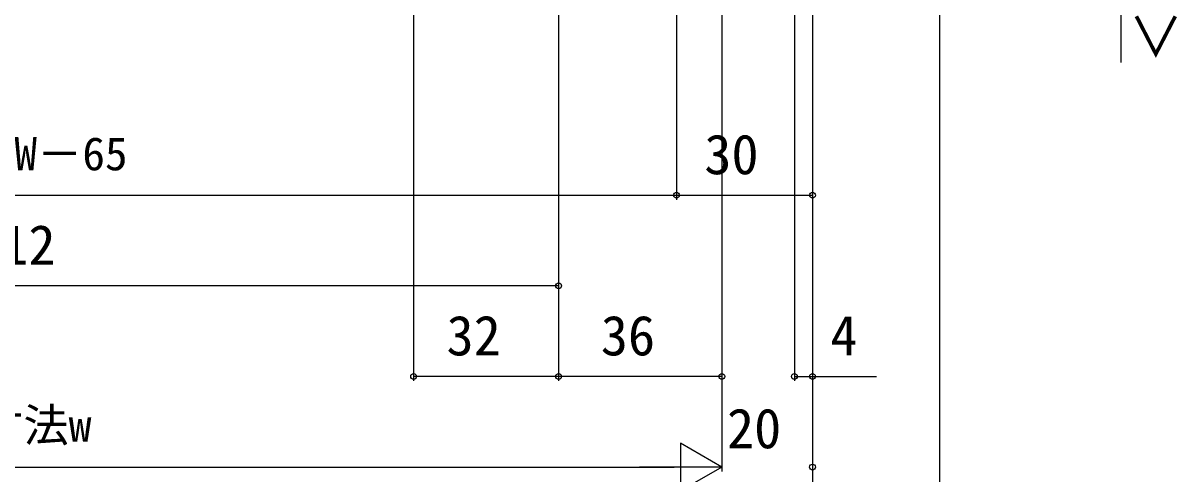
# Model space of a CAD drawing. Units: millimetres, scale not verified. Extents: x -525 to 525, y -785 to 780.
# Drawn here: x 0.9 to 255.4, y -637.6 to -538 of the extents above; entities that cross this region are included whole.
import ezdxf
from ezdxf.enums import TextEntityAlignment as Align

# ---------------------------------------------------------------- set-up
doc = ezdxf.new("R2010")
doc.units = ezdxf.units.MM
doc.header["$LTSCALE"] = 4
doc.layers.add('0-8_YKK_D', color=6, linetype='Continuous')
doc.styles.add('ＭＳ ゴシック', font='')
doc.styles.get('ＭＳ ゴシック').set_extended_font_data('MS Gothic')

msp = doc.modelspace()

# ---------------------------------------------------------------- linework, layer by layer
at = {"layer": '0-8_YKK_D'}
for p, q in [((202.997, -387.531), (202.997, -657.045)), ((86.997, -423.035), (86.997, -617.035)), ((118.997, -437.535), (118.997, -617.035)), ((118.997, -437.535), (118.997, -617.035)), ((118.997, -437.535), (118.997, -597.035)), ((154.997, -438.035), (154.997, -637.035)), ((154.997, -438.035), (154.997, -617.035)), ((154.997, -438.035), (154.997, -637.035)), ((170.997, -452.535), (170.997, -617.035)), ((174.997, -452.535), (174.997, -657.045)), ((174.997, -452.535), (175.004, -657.034)), ((174.997, -452.535), (174.997, -617.035)), ((174.997, -452.535), (174.997, -637.035)), ((174.997, -452.535), (174.997, -577.035)), ((144.999, -464.935), (144.999, -577.035)), ((144.999, -464.935), (144.999, -577.035)), ((-140.001, -576.035), (144.999, -576.035)), ((144.999, -576.035), (174.997, -576.035)), ((118.997, -596.035), (-119.003, -596.035)), ((118.997, -616.035), (86.997, -616.035)), ((154.997, -616.035), (118.997, -616.035)), ((154.997, -636.035), (145.903, -630.785)), ((145.903, -630.785), (145.903, -641.285)), ((-144.503, -636.035), (144.497, -636.035)), ((154.997, -636.035), (136.81, -636.035)), ((154.997, -636.035), (145.903, -641.285)), ((154.997, -636.035), (155.019, -636.035)), ((174.997, -636.035), (174.974, -636.035))]:
    msp.add_line(p, q, dxfattribs=at)
for points in [[(242.997, -452.035), (242.997, -479.935), (242.997, -546.758)], [(170.997, -616.035), (174.997, -616.035), (189.115, -616.035)]]:
    msp.add_lwpolyline(points, dxfattribs=at)
for centre in [(144.999, -576.035), (144.999, -576.035), (174.997, -576.035), (118.997, -596.035), (86.997, -616.035), (118.997, -616.035), (118.997, -616.035), (154.997, -616.035), (170.997, -616.035), (174.997, -616.035), (174.997, -636.035)]:
    msp.add_circle(centre, 0.637, dxfattribs=at)

# ---------------------------------------------------------------- texts
at = {"layer": '0-8_YKK_D', "style": 'ＭＳ ゴシック'}
msp.add_text('＜31.9＞', height=8.798, rotation=90, dxfattribs=at).set_placement((257.883, -546.94), align=Align.BOTTOM_LEFT)
for s, height, p in [('網戸出来幅＝W－65', 7.331, (-61.053, -572.729)), ('30', 8.798, (151.134, -574.035)), ('W－112', 8.798, (-27.924, -594.035)), ('32', 8.798, (94.269, -614.035)), ('36', 8.798, (128.303, -614.035)), ('4', 8.798, (178.933, -614.035)), ('内法基準寸法w', 7.331, (-49.066, -632.672)), ('20', 8.798, (156.133, -634.535))]:
    msp.add_text(s, height=height, dxfattribs=at).set_placement(p, align=Align.BOTTOM_LEFT)

doc.saveas('drawing.dxf')
